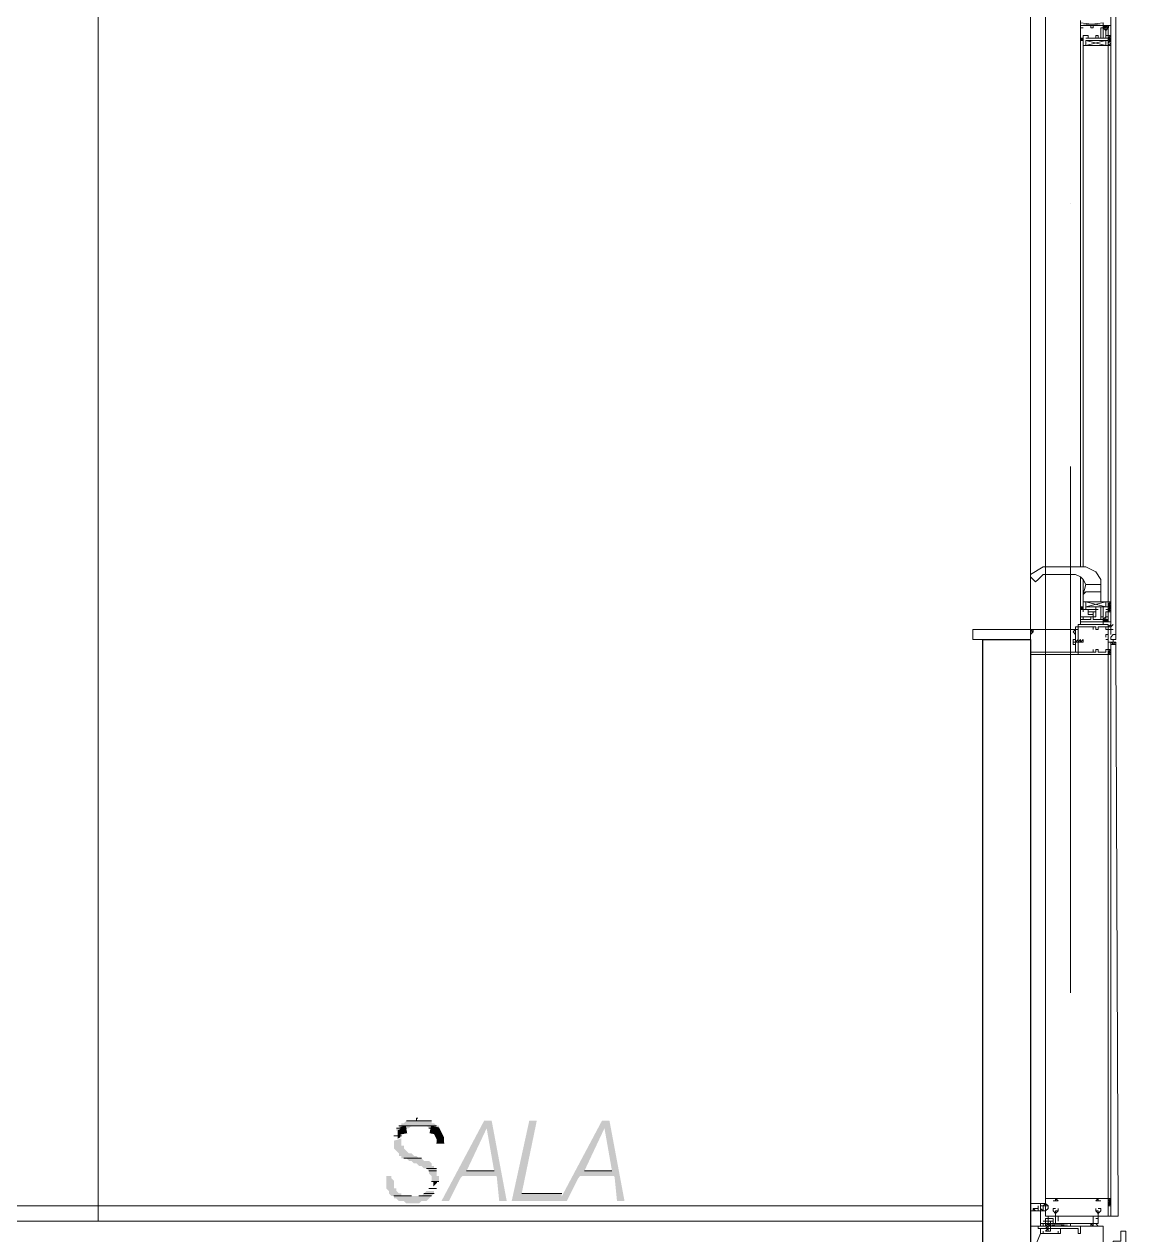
# Model space of a CAD drawing. Header units: millimetres. Extents: x 182 to 575, y -105 to 95.
# Drawn here: x 291.344 to 293.437, y 83.485 to 85.785 of the extents above; entities that cross this region are included whole.
import ezdxf

# ---------------------------------------------------------------- set-up
doc = ezdxf.new("R2010")
doc.units = ezdxf.units.MM
doc.header["$MEASUREMENT"] = 0
doc.layers.add('PDF_Geometry', color=7, linetype='Continuous')
doc.layers.add('PDF_Solid Fills', color=7, linetype='Continuous')

msp = doc.modelspace()

# ---------------------------------------------------------------- hatches: boundary and pattern name
at = {"layer": 'PDF_Solid Fills', "transparency": 33554559}
for points in [[(292.0786, 83.6904), (292.0897, 83.692), (292.1088, 83.692), (292.1135, 83.6872), (292.1326, 83.6824), (292.1326, 83.692), (292.1278, 83.692), (292.1231, 83.6967), (292.1183, 83.6967), (292.1183, 83.7015), (292.0707, 83.7015), (292.0659, 83.6967), (292.0612, 83.6967), (292.0612, 83.692), (292.0564, 83.692), (292.0564, 83.6872), (292.0516, 83.6872), (292.0516, 83.6824), (292.0707, 83.6872), (292.0754, 83.6872)], [(292.0802, 83.6253), (292.085, 83.6205), (292.0897, 83.6205), (292.0945, 83.6158), (292.0993, 83.6158), (292.104, 83.611), (292.1088, 83.611), (292.1135, 83.6062), (292.1135, 83.6015), (292.1183, 83.5967), (292.1183, 83.5872), (292.1326, 83.5872), (292.1326, 83.5967), (292.1278, 83.5967), (292.1278, 83.611), (292.1231, 83.611), (292.1231, 83.6158), (292.1183, 83.6158), (292.1183, 83.6205), (292.1135, 83.6253), (292.104, 83.6253), (292.0993, 83.6301), (292.0945, 83.6301), (292.0897, 83.6348), (292.085, 83.6348), (292.0802, 83.6396), (292.0754, 83.6396), (292.0707, 83.6443), (292.0659, 83.6491), (292.0659, 83.6539), (292.0612, 83.6539), (292.0612, 83.6681), (292.0469, 83.6634), (292.0469, 83.6491), (292.0516, 83.6443), (292.0564, 83.6396), (292.0564, 83.6348), (292.0612, 83.6348), (292.0612, 83.6301), (292.0707, 83.6301), (292.0754, 83.6253)], [(292.0612, 83.5586), (292.0612, 83.5634), (292.0564, 83.5634), (292.0516, 83.5681), (292.0516, 83.5729), (292.0469, 83.5729), (292.0469, 83.5872), (292.0421, 83.592), (292.0421, 83.5967), (292.0326, 83.5967), (292.0326, 83.5729), (292.0373, 83.5681), (292.0373, 83.5634), (292.0421, 83.5586), (292.0469, 83.5586), (292.0469, 83.5539), (292.0516, 83.5539), (292.0564, 83.5491), (292.0659, 83.5491), (292.0707, 83.5443), (292.0945, 83.5443), (292.0993, 83.5491), (292.1088, 83.5491), (292.1135, 83.5539), (292.1183, 83.5586), (292.1231, 83.5634), (292.1231, 83.5681), (292.1088, 83.5681), (292.104, 83.5634), (292.0993, 83.5586)]]:
    msp.add_hatch(color=256, dxfattribs=at).paths.add_polyline_path(points)
h = msp.add_hatch(color=256, dxfattribs=at)
h.paths.add_polyline_path([(292.2231, 83.6872), (292.2373, 83.6062), (292.185, 83.6062)])
h.paths.add_polyline_path([(292.2612, 83.5491), (292.2326, 83.7015), (292.2183, 83.7015), (292.1373, 83.5491), (292.1516, 83.5491), (292.1731, 83.592), (292.177, 83.5967), (292.2413, 83.5967), (292.2424, 83.5942), (292.2469, 83.5491)], flags=0)
h = msp.add_hatch(color=256, dxfattribs=at)
h.paths.add_polyline_path([(292.4469, 83.6872), (292.4612, 83.6062), (292.4088, 83.6062)])
h.paths.add_polyline_path([(292.485, 83.5491), (292.4564, 83.7015), (292.4421, 83.7015), (292.3659, 83.5581), (292.3659, 83.5634), (292.2897, 83.5634), (292.3183, 83.7015), (292.304, 83.7015), (292.2707, 83.5491), (292.3754, 83.5491), (292.3969, 83.592), (292.4008, 83.5967), (292.4651, 83.5967), (292.4662, 83.5942), (292.4707, 83.5491)], flags=0)

# ---------------------------------------------------------------- linework, layer by layer
at = {"layer": 'PDF_Geometry', "lineweight": 20}
for points in [[(291.485, 83.511), (291.485, 86.3586)], [(293.1469, 84.6158), (293.2564, 84.6158), (293.2564, 84.6348), (293.1469, 84.6348), (293.1469, 84.6253)], [(292.0802, 83.5586), (292.0469, 83.5586), (292.0802, 83.5586)], [(293.4278, 83.492), (293.4278, 83.4729), (293.4135, 83.4729), (293.4135, 83.0824), (293.4278, 83.0824), (293.4278, 83.0729), (293.4373, 83.0729), (293.4373, 83.492)]]:
    msp.add_lwpolyline(points, close=True, dxfattribs=at)
at = {"layer": 'PDF_Geometry', "lineweight": 13}
for points in [[(293.2564, 83.5348), (293.2564, 86.2872), (293.2564, 83.5443)], [(293.285, 86.2872), (293.285, 83.5443), (293.285, 86.2872)], [(293.3516, 85.792), (293.3516, 85.7539), (293.3516, 85.7586), (293.3516, 85.7539), (293.3516, 85.7634), (293.3516, 85.7586), (293.3516, 85.7634), (293.3516, 85.7777), (293.3564, 85.7777), (293.3516, 85.7777), (293.3516, 85.7824), (293.3707, 85.7824), (293.3707, 85.7777), (293.3754, 85.7777), (293.3754, 85.7824), (293.3945, 85.7824), (293.3945, 85.7777), (293.3897, 85.7777), (293.3945, 85.7777), (293.3945, 85.7872)], [(293.4183, 84.6205), (293.4183, 85.811), (293.4088, 85.811), (293.4088, 84.6253)], [(293.3516, 85.7824), (293.3516, 85.7872), (293.3945, 85.7824), (293.3993, 85.7824), (293.3945, 85.7824), (293.3993, 85.7824), (293.3945, 85.7824), (293.3945, 85.7872)], [(293.3945, 85.7872), (293.3945, 85.7824), (293.3516, 85.7824), (293.3516, 85.7872)], [(293.404, 85.7539), (293.4088, 85.7586), (293.404, 85.7539), (293.4088, 85.7634), (293.4088, 85.7824), (293.404, 85.7824), (293.3993, 85.7824), (293.404, 85.7824), (293.3993, 85.7824), (293.404, 85.7777), (293.3993, 85.7777), (293.3945, 85.7777), (293.3993, 85.7777), (293.3945, 85.7777), (293.3993, 85.7777), (293.3993, 85.7824), (293.3945, 85.7777), (293.3993, 85.7777), (293.3993, 85.7729), (293.3945, 85.7777), (293.3993, 85.7777), (293.3945, 85.7777), (293.3993, 85.7777), (293.3945, 85.7824), (293.3993, 85.7824), (293.3945, 85.7824), (293.3516, 85.7824), (293.3945, 85.7872)], [(293.3516, 85.7777), (293.3516, 85.7634), (293.3516, 85.7777)], [(293.3564, 85.7777), (293.3564, 85.7777)], [(293.3707, 85.7777), (293.3707, 85.7777)], [(293.3897, 85.7586), (293.3897, 85.7777)], [(293.3945, 85.7586), (293.3945, 85.7777)], [(293.3945, 85.7777), (293.3945, 85.7777)], [(293.3993, 85.7824), (293.3993, 85.7824)], [(293.3993, 85.7824), (293.3993, 85.7824)], [(293.3993, 85.7777), (293.3993, 85.7777)], [(293.3993, 85.7777), (293.3993, 85.7777)], [(293.3993, 85.7777), (293.3993, 85.7777)], [(293.3993, 85.7777), (293.3993, 85.7777)], [(293.3993, 85.7777), (293.3993, 85.7777)], [(293.3564, 84.7539), (293.3564, 85.7634), (293.3564, 85.7586), (293.3516, 85.7586), (293.3516, 85.7539), (293.3516, 85.7586), (293.3516, 85.7539), (293.3564, 85.7539), (293.3516, 85.7539), (293.3564, 85.7586), (293.3516, 85.7539), (293.3564, 85.7539), (293.3516, 85.7586), (293.3564, 85.7586), (293.3516, 85.7586), (293.3516, 85.7539), (293.3564, 85.7539), (293.3564, 85.7586), (293.3564, 85.7539), (293.3564, 85.7586), (293.3564, 85.7634)], [(293.3516, 84.7539), (293.3516, 85.7539), (293.3516, 84.7539)], [(293.3516, 85.7539), (293.3516, 85.7539)], [(293.3564, 85.7634), (293.3564, 85.7634)], [(293.3564, 85.7634), (293.3564, 85.7634)], [(293.3564, 85.7634), (293.3564, 85.7634)], [(293.3564, 85.7586), (293.3564, 85.7586)], [(293.3564, 85.7539), (293.3564, 85.7539)], [(293.3993, 85.7539), (293.3612, 85.7443)], [(293.3612, 85.7539), (293.3993, 85.7443)], [(293.404, 84.6491), (293.3993, 84.6491), (293.404, 84.6491), (293.404, 84.6539), (293.3993, 84.6539), (293.404, 84.6539), (293.3993, 84.6539), (293.404, 84.6539), (293.3993, 84.6491), (293.404, 84.6539), (293.3993, 84.6491), (293.404, 84.6491), (293.4088, 84.6491), (293.4088, 84.6872), (293.404, 84.6872), (293.404, 85.7443), (293.4088, 85.7443), (293.4088, 85.7491), (293.404, 85.7443), (293.4088, 85.7491), (293.404, 85.7443)], [(293.4088, 85.7443), (293.4088, 85.7634), (293.404, 85.7634)], [(293.404, 85.7634), (293.404, 85.7634)], [(293.4088, 85.7586), (293.404, 85.7491), (293.4088, 85.7539), (293.404, 85.7491), (293.4088, 85.7539)], [(290.4516, 85.6396), (290.4516, 83.5396), (293.1659, 83.5396)], [(293.3326, 85.4443), (293.3326, 85.4443)], [(293.3326, 83.9443), (293.3326, 84.9443)], [(293.3897, 84.7015), (293.3897, 84.7062), (293.385, 84.7062), (293.3659, 84.7062), (293.3612, 84.7062), (293.3564, 84.7015), (293.3612, 84.7205), (293.3564, 84.7301), (293.3516, 84.7348), (293.3421, 84.7396), (293.2802, 84.7396), (293.2707, 84.7301), (293.2659, 84.7253), (293.2612, 84.7301), (293.2564, 84.7348), (293.2564, 84.7396), (293.2802, 84.7539), (293.3612, 84.7539), (293.3802, 84.7443), (293.3897, 84.7301), (293.3897, 84.7205), (293.3897, 84.7015), (293.3897, 84.6872), (293.3564, 84.6872)], [(293.2564, 84.7348), (293.2564, 84.7348)], [(293.3516, 84.7348), (293.3516, 84.6777), (293.3516, 84.7348)], [(293.3564, 84.7015), (293.3564, 84.6872), (293.3564, 84.7301)], [(293.3897, 84.7205), (293.3612, 84.7205), (293.3897, 84.7205)], [(293.3659, 84.7205), (293.3659, 84.7205)], [(293.3659, 84.7205), (293.385, 84.7205)], [(293.3707, 84.7205), (293.3707, 84.7205)], [(293.3707, 84.7205), (293.3707, 84.7205)], [(293.3802, 84.7205), (293.3707, 84.7205)], [(293.3754, 84.7205), (293.3754, 84.7205)], [(293.3802, 84.7205), (293.3802, 84.7205)], [(293.385, 84.7205), (293.385, 84.7205)], [(293.3612, 84.6872), (293.3612, 84.6777), (293.3993, 84.6777), (293.3993, 84.6872), (293.3612, 84.6872), (293.3993, 84.6777)], [(293.3612, 84.6777), (293.3993, 84.6872)], [(293.4088, 84.6872), (293.404, 84.6777), (293.4088, 84.6824), (293.404, 84.6777), (293.4088, 84.6824), (293.404, 84.6729), (293.4088, 84.6777), (293.404, 84.6729), (293.404, 84.6872), (293.4088, 84.6872), (293.404, 84.6824), (293.4088, 84.6872), (293.404, 84.6824)], [(293.3564, 84.6443), (293.3516, 84.6443), (293.3516, 84.6777), (293.3516, 84.6729), (293.3516, 84.6681), (293.3516, 84.6729), (293.3516, 84.6586), (293.3564, 84.6586), (293.3564, 84.6539), (293.3516, 84.6539), (293.3707, 84.6539), (293.3707, 84.6586), (293.3754, 84.6586), (293.3754, 84.6539), (293.3945, 84.6539), (293.3897, 84.6539), (293.3897, 84.6586), (293.3945, 84.6586), (293.3945, 84.6443), (293.404, 84.6443), (293.3945, 84.6443), (293.3897, 84.6443)], [(293.3754, 84.6586), (293.3516, 84.6586), (293.3802, 84.6586), (293.3754, 84.6586), (293.3754, 84.6681), (293.3802, 84.6681), (293.3802, 84.6586), (293.3802, 84.6681), (293.3802, 84.6586), (293.3802, 84.6681), (293.3754, 84.6681), (293.3754, 84.6634), (293.3659, 84.6634), (293.3659, 84.6681), (293.3659, 84.6729), (293.3612, 84.6729), (293.3659, 84.6729), (293.3802, 84.6729), (293.3754, 84.6729), (293.3802, 84.6729), (293.3802, 84.6681), (293.3754, 84.6681), (293.3707, 84.6681), (293.3659, 84.6681), (293.3754, 84.6681)], [(293.3564, 84.6777), (293.3564, 84.6777)], [(293.3564, 84.6777), (293.3564, 84.6777)], [(293.3564, 84.6729), (293.3564, 84.6681), (293.3564, 84.6729)], [(293.3564, 84.6681), (293.3564, 84.6681)], [(293.3564, 84.6681), (293.3564, 84.6681)], [(293.3564, 84.6681), (293.3564, 84.6681)], [(293.3659, 84.6729), (293.3659, 84.6729)], [(293.3659, 84.6729), (293.3754, 84.6729), (293.3659, 84.6729)], [(293.3659, 84.6729), (293.3754, 84.6729), (293.3659, 84.6729)], [(293.3754, 84.6729), (293.3754, 84.6729)], [(293.3754, 84.6729), (293.3754, 84.6729)], [(293.3754, 84.6729), (293.3754, 84.6729)], [(293.3802, 84.6729), (293.3802, 84.6729)], [(293.3802, 84.6729), (293.3802, 84.6729)], [(293.3897, 84.6777), (293.3897, 84.6586)], [(293.3945, 84.6777), (293.3945, 84.6586)], [(293.4088, 84.6729), (293.4088, 84.6681), (293.404, 84.6681), (293.4088, 84.6729), (293.404, 84.6681), (293.4088, 84.6777)], [(293.3516, 84.6586), (293.3516, 84.6586)], [(293.3612, 84.6586), (293.3659, 84.6586), (293.3612, 84.6586), (293.3659, 84.6586), (293.3612, 84.6586), (293.3564, 84.6586), (293.3516, 84.6586)], [(293.3564, 84.6586), (293.3516, 84.6586), (293.3564, 84.6586)], [(293.3516, 84.6491), (293.3516, 84.6491)], [(293.3897, 84.6491), (293.3945, 84.6491), (293.3516, 84.6491), (293.3564, 84.6491)], [(293.3897, 84.6443), (293.3897, 84.6443)], [(293.3945, 84.6443), (293.3897, 84.6443), (293.3945, 84.6443)], [(293.3897, 84.6443), (293.3897, 84.6443)], [(293.3993, 84.6586), (293.3945, 84.6539), (293.3993, 84.6586)], [(293.3945, 84.6586), (293.3945, 84.6586)], [(293.3993, 84.6539), (293.3945, 84.6539), (293.3993, 84.6539), (293.3945, 84.6539), (293.3993, 84.6539), (293.3945, 84.6491), (293.3993, 84.6491), (293.3945, 84.6491), (293.3993, 84.6491), (293.3993, 84.6539), (293.3993, 84.6491), (293.3945, 84.6491)], [(293.3993, 84.6491), (293.3945, 84.6491), (293.3993, 84.6491)], [(293.3945, 84.6491), (293.3945, 84.6491)], [(293.3945, 84.6443), (293.3945, 84.6443)], [(293.3945, 84.6443), (293.3945, 84.6443)], [(293.3945, 84.6443), (293.3945, 84.6443)], [(293.3993, 84.6586), (293.3993, 84.6586)], [(293.3993, 84.6586), (293.3993, 84.6586)], [(293.3993, 84.6539), (293.3993, 84.6539)], [(293.3993, 84.6539), (293.3993, 84.6491), (293.3993, 84.6539)], [(293.3993, 84.6539), (293.3993, 84.6539)], [(293.3993, 84.6539), (293.3993, 84.6539)], [(293.3993, 84.6539), (293.3993, 84.6539)], [(293.404, 84.6539), (293.3993, 84.6539), (293.3993, 84.6491)], [(293.3993, 84.6539), (293.3993, 84.6539)], [(293.3993, 84.6491), (293.3993, 84.6491)], [(293.3993, 84.6491), (293.3993, 84.6491)], [(293.4088, 84.6348), (293.4088, 84.6396), (293.4088, 84.6443), (293.404, 84.6396), (293.4088, 84.6396), (293.4088, 84.6348), (293.404, 84.6348)], [(293.4135, 84.6443), (293.4088, 84.6396), (293.4135, 84.6443)], [(293.3469, 84.6348), (293.3421, 84.6348), (293.3373, 84.6301), (293.3421, 84.6253), (293.3373, 84.6301), (293.3421, 84.6348), (293.2612, 84.6348), (293.2612, 84.6301), (293.2564, 84.6253), (293.2612, 84.6301), (293.2564, 84.6348), (293.2564, 84.6301), (293.2612, 84.6301), (293.2564, 84.6253), (293.2564, 84.592), (293.3421, 84.592), (293.3421, 84.6253), (293.3421, 84.6301), (293.3421, 84.6348)], [(293.2564, 84.6348), (293.2564, 84.6348)], [(293.2564, 84.6253), (293.2564, 84.6253)], [(293.3993, 84.6205), (293.3993, 84.6253), (293.404, 84.6253), (293.404, 84.6348), (293.3993, 84.6348), (293.3993, 84.6396), (293.385, 84.6396), (293.385, 84.6348), (293.3802, 84.6348), (293.3802, 84.6396), (293.3754, 84.6396), (293.3754, 84.6348), (293.3754, 84.6396), (293.3469, 84.6396), (293.3469, 84.592), (293.3754, 84.592), (293.3754, 84.5967), (293.3754, 84.592), (293.3802, 84.592), (293.3802, 84.5967), (293.385, 84.5967), (293.385, 84.592), (293.3993, 84.592), (293.3993, 84.5967), (293.404, 84.5967), (293.404, 84.6158), (293.3993, 84.6158)], [(293.3897, 84.6396), (293.3897, 84.6396)], [(293.3945, 84.6396), (293.3945, 84.6396)], [(293.404, 84.6396), (293.404, 84.6396)], [(293.404, 84.6396), (293.404, 84.6396)], [(293.404, 84.6396), (293.404, 84.6396)], [(293.4088, 84.6348), (293.404, 84.6348), (293.4088, 84.6348)], [(293.404, 84.6348), (293.404, 84.6348)], [(293.404, 84.6348), (293.404, 84.6348)], [(293.4088, 84.6396), (293.4088, 84.6396)], [(293.4135, 84.6348), (293.4088, 84.6348), (293.4135, 84.6348)], [(293.4088, 84.6348), (293.4088, 84.6348)], [(293.4183, 84.6253), (293.4183, 84.6253)], [(293.3469, 84.611), (293.3469, 84.6158), (293.3469, 84.611), (293.3421, 84.611), (293.3373, 84.611), (293.3373, 84.6158), (293.3421, 84.6158), (293.3373, 84.6158), (293.3373, 84.6062), (293.3421, 84.6062), (293.3421, 84.6158)], [(293.3421, 84.6158), (293.3421, 84.6158)], [(293.3421, 84.6158), (293.3421, 84.6158)], [(293.3421, 84.6062), (293.3421, 84.6062)], [(293.3469, 84.611), (293.3469, 84.611)], [(293.3516, 84.611), (293.3516, 84.611)], [(293.3516, 84.611), (293.3516, 84.611)], [(293.3516, 84.611), (293.3516, 84.611)], [(293.3564, 84.6158), (293.3564, 84.6158)], [(293.3564, 84.611), (293.3564, 84.611)], [(293.3564, 84.611), (293.3564, 84.611)], [(293.3564, 84.611), (293.3564, 84.611)], [(293.3564, 84.611), (293.3564, 84.611)], [(293.3564, 84.611), (293.3564, 84.611)], [(293.3564, 84.611), (293.3564, 84.611)], [(293.404, 83.5491), (293.4088, 83.5539), (293.404, 83.5491), (293.4088, 83.5539), (293.404, 83.5539), (293.404, 83.5396), (293.4088, 83.5491), (293.404, 83.5443), (293.4088, 83.5539), (293.404, 83.5539), (293.4088, 83.5539), (293.4088, 83.5396), (293.4088, 83.5443), (293.404, 83.5396), (293.4088, 83.5396), (293.4088, 83.5443), (293.404, 83.5443), (293.404, 84.6015)], [(293.404, 84.5967), (293.404, 84.592), (293.4088, 84.5967), (293.404, 84.592)], [(293.4088, 84.611), (293.4088, 84.6062)], [(293.4088, 84.5967), (293.4088, 84.5872), (293.4088, 84.5967)], [(293.4135, 84.611), (293.4135, 84.611)], [(293.2707, 83.5301), (293.2707, 83.5348), (293.2612, 83.5348), (293.2659, 83.5348), (293.2707, 83.5348), (293.2707, 83.5301), (293.2707, 83.5396)], [(293.2754, 83.5443), (293.2754, 83.5396), (293.2754, 83.5348), (293.2754, 83.5301), (293.2802, 83.5301), (293.2754, 83.5301), (293.2754, 83.511), (293.2754, 83.5062), (293.2897, 83.5062), (293.2993, 83.5062), (293.304, 83.5062), (293.304, 83.511), (293.304, 83.5205), (293.304, 83.5062), (293.3707, 83.5062), (293.3754, 83.5062), (293.3754, 83.511), (293.3754, 83.5205), (293.3754, 83.5062), (293.304, 83.5062), (293.2993, 83.5062), (293.2993, 83.511), (293.2993, 83.5158), (293.2945, 83.5158), (293.2897, 83.5158), (293.285, 83.5158), (293.285, 83.511), (293.2802, 83.511)], [(293.2754, 83.5396), (293.2754, 83.5396)], [(293.2754, 83.5396), (293.2754, 83.5396)], [(293.2993, 83.5539), (293.285, 83.5539), (293.285, 83.5205), (293.304, 83.5205), (293.304, 83.5253), (293.2993, 83.5301), (293.2993, 83.5348), (293.304, 83.5348)], [(293.3802, 83.5348), (293.3802, 83.5301), (293.385, 83.5253), (293.385, 83.5205), (293.3802, 83.5205), (293.3088, 83.5205), (293.3754, 83.5205), (293.3754, 83.5158), (293.3754, 83.511), (293.3754, 83.5158), (293.3754, 83.5205), (293.404, 83.5205), (293.404, 83.5539), (293.285, 83.5539), (293.285, 83.5205), (293.304, 83.5205), (293.304, 83.5158), (293.304, 83.511)], [(293.285, 83.5539), (293.285, 83.5539)], [(293.285, 83.5539), (293.285, 83.5539)], [(293.2993, 83.5491), (293.304, 83.5491), (293.304, 83.5539), (293.3088, 83.5491), (293.304, 83.5491)], [(293.2993, 83.5539), (293.2993, 83.5539)], [(293.2993, 83.5491), (293.2993, 83.5491)], [(293.304, 83.5539), (293.304, 83.5539)], [(293.304, 83.5491), (293.304, 83.5491)], [(293.304, 83.5491), (293.304, 83.5491)], [(293.3802, 83.5539), (293.3088, 83.5539)], [(293.3088, 83.5539), (293.3088, 83.5539)], [(293.3088, 83.5491), (293.3088, 83.5491)], [(293.3088, 83.5491), (293.3088, 83.5491)], [(293.3088, 83.5491), (293.3088, 83.5491)], [(293.3088, 83.5491), (293.3088, 83.5491)], [(293.3088, 83.5491), (293.3088, 83.5491)], [(293.3897, 83.5491), (293.385, 83.5491), (293.385, 83.5539), (293.3802, 83.5491), (293.385, 83.5491)], [(293.3802, 83.5539), (293.3802, 83.5539)], [(293.3802, 83.5491), (293.3802, 83.5491)], [(293.3802, 83.5491), (293.3802, 83.5491)], [(293.3897, 83.5539), (293.404, 83.5539), (293.404, 83.5205), (293.385, 83.5205), (293.385, 83.5253), (293.3897, 83.5301), (293.3897, 83.5348), (293.385, 83.5348)], [(293.385, 83.5539), (293.385, 83.5539)], [(293.385, 83.5491), (293.385, 83.5491)], [(293.385, 83.5491), (293.385, 83.5491)], [(293.3897, 83.5539), (293.3897, 83.5539)], [(293.3897, 83.5491), (293.3897, 83.5491)], [(293.404, 83.5539), (293.404, 83.5539)], [(293.404, 83.5539), (293.404, 83.5539)], [(293.4088, 83.5491), (293.404, 83.5443)], [(293.404, 83.5396), (293.4088, 83.5443), (293.404, 83.5396)], [(293.4088, 83.5396), (293.4088, 83.5396)], [(293.2754, 83.5301), (293.2564, 83.5301), (293.2659, 83.5301)], [(293.2754, 83.5348), (293.2754, 83.5348)], [(293.2945, 83.5062), (293.285, 83.5062), (293.2802, 83.5062), (293.2754, 83.5062), (293.2754, 83.5253)], [(293.2897, 83.5205), (293.2897, 83.4967), (293.285, 83.492), (293.2945, 83.492), (293.2897, 83.492), (293.2945, 83.492), (293.2945, 83.4967), (293.2945, 83.5015), (293.2945, 83.5062), (293.2945, 83.511), (293.285, 83.511), (293.285, 83.5062), (293.285, 83.511), (293.2945, 83.511), (293.2993, 83.511), (293.2993, 83.5062), (293.285, 83.5062), (293.2945, 83.5062), (293.2897, 83.5062), (293.2945, 83.5015), (293.285, 83.5015), (293.2945, 83.5015), (293.2897, 83.5015), (293.2945, 83.5015)], [(293.285, 83.5205), (293.285, 83.5205)], [(293.285, 83.5205), (293.285, 83.5205)], [(293.2993, 83.5348), (293.2993, 83.5348)], [(293.3088, 83.5348), (293.3088, 83.5301), (293.304, 83.5253), (293.304, 83.5205), (293.3088, 83.5205), (293.3088, 83.5158), (293.3088, 83.511)], [(293.304, 83.5348), (293.304, 83.5348)], [(293.304, 83.5301), (293.304, 83.5301)], [(293.304, 83.5301), (293.304, 83.5301)], [(293.304, 83.5301), (293.304, 83.5301)], [(293.304, 83.5253), (293.304, 83.5253)], [(293.304, 83.5253), (293.304, 83.5253)], [(293.304, 83.5253), (293.304, 83.5253)], [(293.304, 83.5205), (293.304, 83.5205)], [(293.304, 83.5205), (293.304, 83.5205)], [(293.304, 83.5158), (293.304, 83.5158)], [(293.3088, 83.5348), (293.3088, 83.5348)], [(293.3088, 83.5301), (293.3088, 83.5301)], [(293.3088, 83.5205), (293.3088, 83.5205)], [(293.3088, 83.5158), (293.3088, 83.5158)], [(293.3754, 83.5205), (293.3754, 83.5205)], [(293.3754, 83.5205), (293.3754, 83.5205)], [(293.3754, 83.5158), (293.3754, 83.5158)], [(293.3754, 83.5158), (293.3754, 83.5158)], [(293.3754, 83.5158), (293.3754, 83.5158)], [(293.3802, 83.5348), (293.3802, 83.5348)], [(293.3802, 83.5301), (293.3802, 83.5301)], [(293.3802, 83.5301), (293.3802, 83.5301)], [(293.3802, 83.5205), (293.3802, 83.5205)], [(293.385, 83.5158), (293.3802, 83.5158)], [(293.385, 83.5348), (293.385, 83.5348)], [(293.385, 83.5301), (293.385, 83.5301)], [(293.385, 83.5301), (293.385, 83.5301)], [(293.385, 83.5301), (293.385, 83.5301)], [(293.385, 83.5253), (293.385, 83.5253)], [(293.385, 83.5253), (293.385, 83.5253)], [(293.385, 83.5253), (293.385, 83.5253)], [(293.385, 83.5205), (293.385, 83.5205)], [(293.3897, 83.5348), (293.3897, 83.5348)], [(293.3945, 83.5205), (293.3945, 83.5205)], [(293.3945, 83.5205), (293.3945, 83.5205)], [(293.4183, 83.5205), (293.404, 83.5205)], [(293.404, 83.5205), (293.404, 83.5205)], [(293.404, 83.5205), (293.404, 83.5205)], [(293.404, 83.5205), (293.404, 83.5205)], [(290.4516, 83.511), (293.1659, 83.511)], [(293.3135, 83.5015), (293.2564, 83.5015), (293.2564, 83.4586)], [(293.3993, 83.4586), (293.2564, 83.4586), (293.3945, 83.4586), (293.3945, 83.5015), (293.3516, 83.5015)], [(293.2802, 83.5015), (293.2802, 83.5062)], [(293.285, 83.511), (293.285, 83.511)], [(293.285, 83.5015), (293.3326, 83.5015), (293.285, 83.5062), (293.3326, 83.5062), (293.285, 83.5062), (293.3326, 83.5015)], [(293.285, 83.5015), (293.2897, 83.5062), (293.285, 83.5062)], [(293.285, 83.5062), (293.285, 83.5062)], [(293.285, 83.5062), (293.285, 83.5062)], [(293.285, 83.5015), (293.2897, 83.5015)], [(293.2897, 83.5015), (293.285, 83.4967)], [(293.285, 83.4967), (293.2897, 83.4967)], [(293.2897, 83.5062), (293.2897, 83.5062)], [(293.2897, 83.4967), (293.2897, 83.4967)], [(293.2897, 83.4967), (293.2897, 83.4967)], [(293.2945, 83.4967), (293.2897, 83.4967), (293.2897, 83.492), (293.2897, 83.4967)], [(293.2897, 83.4967), (293.2897, 83.4967)], [(293.2897, 83.492), (293.2897, 83.492)], [(293.2897, 83.492), (293.2897, 83.492)], [(293.2897, 83.492), (293.2897, 83.492)], [(293.2945, 83.5062), (293.2945, 83.5062)], [(293.2945, 83.5062), (293.2945, 83.5062)], [(293.2945, 83.492), (293.2945, 83.492)], [(293.304, 83.511), (293.304, 83.511)], [(293.3088, 83.511), (293.3088, 83.511)], [(293.3659, 83.5015), (293.3707, 83.5015), (293.3659, 83.5015)], [(293.3659, 83.5015), (293.3707, 83.5015), (293.3659, 83.5015)], [(293.3707, 83.5015), (293.3707, 83.5015)], [(293.3707, 83.5015), (293.3707, 83.5015)], [(293.3754, 83.511), (293.3754, 83.511)], [(293.3754, 83.5062), (293.3754, 83.5062)], [(293.3754, 83.5062), (293.3754, 83.5062)], [(293.3754, 83.5062), (293.3754, 83.5062)], [(293.3802, 83.5062), (293.385, 83.5015)], [(293.2612, 83.4539), (293.2754, 83.4872), (293.2612, 83.4539)], [(293.2754, 83.4872), (293.2754, 83.4872)]]:
    msp.add_lwpolyline(points, dxfattribs=at)
for points in [[(293.404, 85.7824), (293.3993, 85.7824), (293.404, 85.7824), (293.404, 85.7443), (293.3564, 85.7443), (293.3564, 85.7634), (293.3659, 85.7634), (293.3659, 85.7586), (293.3612, 85.7586), (293.3802, 85.7586), (293.3802, 85.7634), (293.385, 85.7634), (293.385, 85.7586), (293.3802, 85.7586), (293.404, 85.7586), (293.3993, 85.7586), (293.3993, 85.7634), (293.404, 85.7634), (293.404, 85.7777), (293.3993, 85.7777), (293.3993, 85.7729), (293.3993, 85.7777), (293.404, 85.7777)], [(293.3993, 85.7824), (293.3945, 85.7824), (293.3993, 85.7824), (293.3945, 85.7824)], [(293.3993, 85.7824), (293.3993, 85.7777), (293.3993, 85.7824), (293.3993, 85.7777)], [(293.3993, 85.7634), (293.3993, 85.7729), (293.404, 85.7777), (293.404, 85.7634)], [(293.3516, 85.7586), (293.3564, 85.7586), (293.3516, 85.7586), (293.3564, 85.7586)], [(293.3516, 85.7586), (293.3564, 85.7586), (293.3516, 85.7586), (293.3564, 85.7586)], [(293.3564, 85.7634), (293.3564, 85.7586), (293.3564, 85.7539), (293.3564, 85.7586)], [(293.3993, 85.7539), (293.3612, 85.7539), (293.3612, 85.7443), (293.3993, 85.7443)], [(293.3993, 85.7443), (293.404, 85.7443), (293.404, 85.7539), (293.3993, 85.7539), (293.3612, 85.7539), (293.3612, 85.7443), (293.3612, 85.7491), (293.3612, 85.7443), (293.3993, 85.7443), (293.3993, 85.7491)], [(293.404, 85.7586), (293.4088, 85.7634), (293.404, 85.7586), (293.4088, 85.7634)], [(293.404, 84.6491), (293.404, 84.6872), (293.3564, 84.6872), (293.3564, 84.6729), (293.3659, 84.6729), (293.3612, 84.6729), (293.3612, 84.6777), (293.3802, 84.6777), (293.3802, 84.6729), (293.385, 84.6729), (293.3802, 84.6729), (293.3802, 84.6777), (293.404, 84.6777), (293.404, 84.6729), (293.3993, 84.6729), (293.404, 84.6729), (293.404, 84.6586), (293.3993, 84.6586), (293.3993, 84.6539), (293.404, 84.6539), (293.404, 84.6491), (293.3993, 84.6491)], [(293.3993, 84.6872), (293.3612, 84.6872), (293.3612, 84.6777), (293.3993, 84.6777), (293.404, 84.6777), (293.404, 84.6872)], [(293.3516, 84.6729), (293.3564, 84.6777), (293.3516, 84.6777), (293.3564, 84.6777), (293.3516, 84.6777), (293.3564, 84.6777), (293.3516, 84.6777), (293.3564, 84.6777), (293.3564, 84.6729), (293.3516, 84.6729), (293.3516, 84.6777), (293.3516, 84.6729), (293.3516, 84.6777), (293.3516, 84.6729), (293.3564, 84.6729), (293.3516, 84.6729), (293.3564, 84.6729), (293.3516, 84.6777), (293.3564, 84.6729), (293.3516, 84.6729), (293.3564, 84.6729), (293.3516, 84.6729), (293.3516, 84.6777)], [(293.3516, 84.6586), (293.3516, 84.6681), (293.3516, 84.6729)], [(293.3564, 84.6729), (293.3564, 84.6777), (293.3564, 84.6729), (293.3564, 84.6777), (293.3564, 84.6729), (293.3564, 84.6681), (293.3564, 84.6729), (293.3564, 84.6681)], [(293.3993, 84.6681), (293.3993, 84.6586), (293.404, 84.6586), (293.404, 84.6681)], [(293.3469, 84.5872), (293.404, 84.5872), (293.404, 84.592), (293.404, 84.5967), (293.404, 84.6205), (293.404, 84.6253), (293.404, 84.6348), (293.404, 84.6396), (293.404, 84.6443), (293.3469, 84.6443), (293.3469, 84.6396), (293.3421, 84.6396), (293.3421, 84.592), (293.3469, 84.592)], [(293.3945, 84.6491), (293.3516, 84.6491), (293.3945, 84.6491), (293.3516, 84.6491)], [(293.3897, 84.6443), (293.3945, 84.6443)], [(293.3897, 84.6443), (293.3945, 84.6443), (293.3897, 84.6443), (293.3945, 84.6443)], [(293.3993, 84.6539), (293.3945, 84.6539), (293.3993, 84.6539), (293.3945, 84.6539), (293.3993, 84.6539), (293.3945, 84.6539), (293.3993, 84.6539), (293.3993, 84.6586), (293.3993, 84.6539), (293.3993, 84.6491), (293.3945, 84.6539), (293.3993, 84.6586)], [(293.404, 84.6539), (293.3993, 84.6539), (293.404, 84.6539), (293.3993, 84.6539)], [(293.404, 84.6491), (293.3993, 84.6491), (293.3993, 84.6539)], [(293.2564, 84.6348), (293.3469, 84.6348), (293.3469, 84.5872), (293.2564, 84.5872)], [(293.404, 84.6396), (293.3993, 84.6396), (293.3993, 84.6348), (293.404, 84.6348)], [(293.4183, 84.611), (293.4135, 84.611), (293.4183, 84.611), (293.4135, 84.611), (293.4088, 84.611), (293.404, 84.611), (293.404, 84.6205), (293.404, 84.611), (293.4088, 84.611), (293.4135, 84.611), (293.4183, 84.611), (293.4135, 84.611), (293.4183, 84.611), (293.404, 84.611), (293.404, 84.6205), (293.404, 84.6253), (293.404, 84.6205), (293.404, 84.611)], [(293.4088, 84.6158), (293.4088, 84.6205), (293.4135, 84.6253), (293.4183, 84.6253), (293.4183, 84.6205), (293.4183, 84.6158), (293.4135, 84.6158), (293.4088, 84.6158), (293.4135, 84.6158), (293.4183, 84.6158), (293.4183, 84.6205), (293.4183, 84.6253), (293.4135, 84.6253), (293.4088, 84.6205)], [(293.3516, 84.611), (293.3516, 84.6158), (293.3516, 84.611), (293.3516, 84.6158), (293.3516, 84.611), (293.3564, 84.611), (293.3564, 84.6158), (293.3564, 84.611), (293.3564, 84.6158), (293.3516, 84.611), (293.3516, 84.6158), (293.3469, 84.611), (293.3469, 84.6158), (293.3421, 84.611), (293.3469, 84.611)], [(293.4088, 84.5872), (293.4088, 84.592), (293.4088, 84.5872), (293.4088, 84.592), (293.404, 84.5872), (293.4088, 84.5967), (293.404, 84.5967), (293.404, 84.5872)], [(293.4088, 84.6062), (293.4183, 84.611), (293.4088, 84.611), (293.4183, 84.6062), (293.4183, 84.611), (293.4183, 84.6062)], [(293.4183, 84.6062), (293.4231, 83.5205), (293.4088, 83.5205), (293.4088, 84.6062)], [(293.4183, 84.611), (293.4135, 84.611), (293.4135, 84.6158), (293.4135, 84.611)], [(293.2564, 83.5443), (293.2564, 83.5015), (293.2659, 83.5015), (293.2564, 83.5015), (293.2564, 83.5301), (293.2612, 83.5301), (293.2612, 83.5348), (293.2659, 83.5301), (293.2612, 83.5348), (293.2612, 83.5301), (293.2564, 83.5301), (293.2564, 83.5443), (293.285, 83.5443)], [(293.2802, 83.5301), (293.2802, 83.5348), (293.2802, 83.5396), (293.285, 83.5396), (293.2897, 83.5396), (293.2897, 83.5348), (293.285, 83.5301), (293.2802, 83.5301), (293.285, 83.5301), (293.2897, 83.5348), (293.2897, 83.5396), (293.285, 83.5443), (293.2802, 83.5396), (293.2754, 83.5396), (293.2754, 83.5348)], [(293.304, 83.5301), (293.304, 83.5253), (293.304, 83.5301), (293.3088, 83.5301)], [(293.385, 83.5062), (293.385, 83.511), (293.385, 83.5205), (293.3754, 83.5205), (293.3754, 83.5062)], [(293.385, 83.5301), (293.385, 83.5253), (293.385, 83.5301), (293.3802, 83.5301)], [(293.2754, 83.4967), (293.2707, 83.4967), (293.2707, 83.5015), (293.3516, 83.5015), (293.3516, 83.4872), (293.3469, 83.4872), (293.3469, 83.4967), (293.3135, 83.4967)], [(293.2754, 83.5015), (293.2754, 83.5062)], [(293.2754, 83.4872), (293.2802, 83.4872), (293.2802, 83.492), (293.2802, 83.4872), (293.3088, 83.4872), (293.3088, 83.492), (293.3088, 83.4872), (293.3135, 83.4872), (293.2754, 83.4872), (293.2802, 83.4872), (293.2754, 83.4872), (293.2754, 83.4967)], [(293.285, 83.5015), (293.285, 83.5062), (293.285, 83.5015), (293.3326, 83.5062), (293.3326, 83.5015), (293.3326, 83.5062)], [(293.2945, 83.4967), (293.2897, 83.4967), (293.2945, 83.4967), (293.285, 83.4967)], [(293.3135, 83.4872), (293.3135, 83.4967), (293.3135, 83.4872), (293.3088, 83.4872)], [(293.3754, 83.5062), (293.3754, 83.5015), (293.3707, 83.5062), (293.3754, 83.5015), (293.3707, 83.5062), (293.3754, 83.5015), (293.3707, 83.5062), (293.3754, 83.5015), (293.3707, 83.5062), (293.3754, 83.5015), (293.3707, 83.5062), (293.3754, 83.5015)], [(293.3707, 83.5015), (293.3707, 83.5062), (293.3754, 83.5062), (293.3754, 83.5015)]]:
    msp.add_lwpolyline(points, close=True, dxfattribs=at)
msp.add_lwpolyline([(293.404, 85.7777), (293.3993, 85.7777), (293.3993, 85.7824), (293.404, 85.7824, -0.414609)], format="xyb", close=True, dxfattribs=at)
at = {"layer": 'PDF_Geometry', "lineweight": 25}
msp.add_lwpolyline([(293.1659, 84.6158), (293.2564, 84.6158), (293.2564, 83.4586), (293.1659, 83.4586)], close=True, dxfattribs=at)
at = {"layer": 'PDF_Geometry', "lineweight": 20}
for points in [[(292.0707, 83.7015), (292.1183, 83.7015), (292.0707, 83.7015)], [(292.0921, 83.7062), (292.0897, 83.7062), (292.0897, 83.7015), (292.0897, 83.7015), (292.0897, 83.7015)], [(292.0707, 83.6872), (292.0516, 83.6872), (292.0707, 83.6872)], [(292.0897, 83.692), (292.0564, 83.692), (292.0897, 83.692)], [(292.1278, 83.692), (292.0612, 83.692), (292.1278, 83.692)], [(292.1135, 83.6872), (292.1326, 83.6872), (292.1135, 83.6872)], [(292.1183, 83.6824), (292.1326, 83.6824), (292.1183, 83.6824)], [(292.1231, 83.6777), (292.1373, 83.6777), (292.1231, 83.6777)], [(292.0612, 83.6729), (292.0469, 83.6729), (292.0612, 83.6729)], [(292.1421, 83.6586), (292.1278, 83.6586), (292.1421, 83.6586)], [(292.0993, 83.6301), (292.0659, 83.6301), (292.0993, 83.6301)], [(292.1088, 83.611), (292.1278, 83.611), (292.1088, 83.611)], [(292.1135, 83.6062), (292.1278, 83.6062), (292.1135, 83.6062)], [(292.185, 83.6062), (292.2373, 83.6062), (292.185, 83.6062)], [(292.4088, 83.6062), (292.4612, 83.6062), (292.4088, 83.6062)], [(292.104, 83.5634), (292.1231, 83.5634), (292.104, 83.5634)], [(292.1135, 83.5729), (292.1278, 83.5729), (292.1135, 83.5729)], [(292.3659, 83.5634), (292.2897, 83.5634), (292.3659, 83.5634)], [(292.1183, 83.5586), (292.0945, 83.5586), (292.1183, 83.5586)]]:
    msp.add_lwpolyline(points, dxfattribs=at)
for points in [[(292.0707, 83.6848, 0.0143, 0.0143, 0), (292.0588, 83.6824, 0, 0, 0), (292.0588, 83.6777, 0.0143, 0.0143, 0), (292.054, 83.6753, 0, 0, 0), (292.054, 83.6705, 0, 0, 0), (292.054, 83.6658, 0, 0, 0)], [(292.1254, 83.5872, 0.0143, 0.0143, 0), (292.1254, 83.5848, 0.00673, 0.00673, 0), (292.1254, 83.5801, 0, 0, 0), (292.1207, 83.5753, 0, 0, 0), (292.1207, 83.5705, 0, 0, 0), (292.1254, 83.5681, 0, 0, 0)]]:
    msp.add_lwpolyline(points, format="xyseb", dxfattribs=at)
at = {"layer": 'PDF_Geometry', "lineweight": 20, "const_width": 0.0143}
msp.add_lwpolyline([(292.1159, 83.6848), (292.1278, 83.6824), (292.1302, 83.6777), (292.1326, 83.6729), (292.135, 83.6681), (292.135, 83.6634), (292.135, 83.6586)], dxfattribs=at)

doc.saveas('drawing.dxf')
